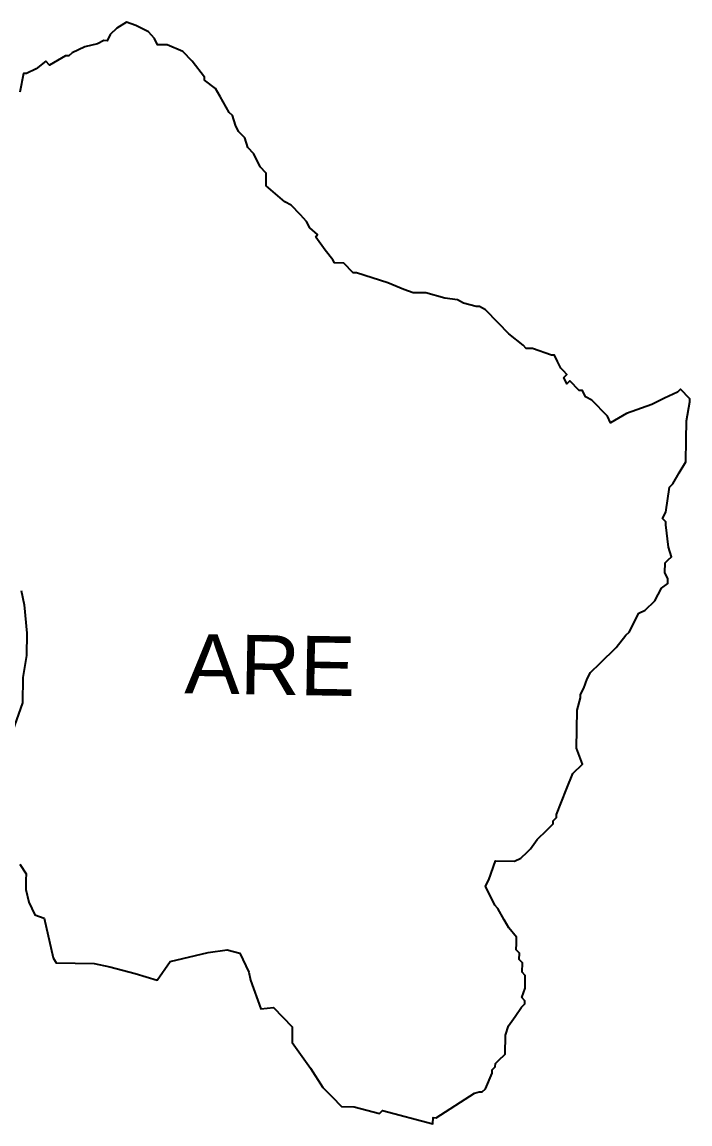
# Model space of a CAD drawing. Header units: metres. Extents: x 303843 to 310225, y 1935431 to 1940747.
# Drawn here: x 307083 to 310225, y 1935565 to 1940747 of the extents above; entities that cross this region are included whole.
import ezdxf

# ---------------------------------------------------------------- set-up
doc = ezdxf.new("R2010")
doc.units = ezdxf.units.M
doc.layers.add('VILLAGE BOUNDRY', color=10, linetype='Continuous')
doc.layers.add('VILLAGE NAME', color=250, linetype='Continuous')
doc.styles.get("Standard").update_dxf_attribs({"font": 'simplex.shx'})

msp = doc.modelspace()

# ---------------------------------------------------------------- linework, layer by layer
at = {"layer": 'VILLAGE BOUNDRY'}
for points in [[(307073, 1936787.3), (307102, 1936742.2), (307101.5, 1936712.5), (307101.1, 1936690.2), (307100.8, 1936667.9), (307114.7, 1936608.2), (307143.4, 1936548.2), (307187.8, 1936532.6), (307229.3, 1936345.9), (307243.8, 1936323.4), (307422.3, 1936320.4), (307496.4, 1936304.3), (307614.9, 1936272.6), (307718.5, 1936241.2), (307779.4, 1936329.4), (307958.6, 1936371.1), (308048.1, 1936384.4), (308107.3, 1936368.6), (308150.5, 1936278.7), (308157.3, 1936241.3), (308207.1, 1936106.7), (308266.7, 1936113.1), (308354.5, 1936022.4), (308353.3, 1935948.1), (308440.5, 1935827.6), (308498.5, 1935737.4), (308542.4, 1935692), (308586.3, 1935646.7), (308645.8, 1935645.7), (308705, 1935629.8), (308764.3, 1935614), (308779.4, 1935628.6), (309016.3, 1935565.2), (309016.8, 1935594.9), (309031.7, 1935594.7), (309212.1, 1935710.7), (309233.1, 1935716.2), (309248, 1935715.9), (309263.2, 1935730.5), (309294.1, 1935804.5), (309294.4, 1935819.4), (309309.5, 1935834), (309309.8, 1935848.9), (309324.9, 1935863.5), (309355.2, 1935892.8), (309356.7, 1935982.2), (309372.3, 1936026.6), (309402.8, 1936070.7), (309433.3, 1936114.9), (309448.4, 1936129.6), (309448.7, 1936144.4), (309434.1, 1936159.6), (309449.7, 1936204), (309450.7, 1936263.5), (309436, 1936278.7), (309436.8, 1936323.4), (309422.1, 1936338.5), (309422.6, 1936368.3), (309408, 1936383.4), (309408.5, 1936413.2), (309408.9, 1936443), (309372.5, 1936488.2), (309350.7, 1936525.8), (309321.8, 1936578.4), (309307.2, 1936593.5), (309264, 1936683.6), (309279.4, 1936713.1), (309310.6, 1936802), (309400, 1936800.5), (309430, 1936814.9), (309460.2, 1936844.2), (309475.4, 1936858.8), (309505.9, 1936903), (309551.3, 1936946.9), (309581.6, 1936976.2), (309581.8, 1936991.1), (309596.9, 1937005.8), (309597.2, 1937020.6), (309643.8, 1937139), (309674.8, 1937213), (309720.2, 1937256.9), (309691.7, 1937331.8), (309694.6, 1937510.5), (309710.5, 1937569.8), (309710.8, 1937584.7), (309726.1, 1937614.2), (309741.8, 1937658.6), (309757.1, 1937688.1), (309802.5, 1937732.1), (309878.2, 1937805.2), (309923.9, 1937864.1), (309939, 1937878.7), (309985.1, 1937967.3), (310015.1, 1937981.7), (310060.5, 1938025.6), (310076, 1938055.2), (310091.3, 1938084.7), (310121.8, 1938106.6), (310121.8, 1938128.9), (310107.4, 1938158.9), (310108.2, 1938203.5), (310123.3, 1938218.2), (310138.4, 1938232.8), (310124.3, 1938277.7), (310111.1, 1938382.2), (310111.4, 1938397.1), (310096.7, 1938412.2), (310112.1, 1938441.7), (310129, 1938560.6), (310144.1, 1938575.3), (310174.7, 1938626.9), (310205.4, 1938678.5), (310207.1, 1938782.7), (310208.6, 1938872), (310225.2, 1938961.1), (310225.2, 1938976), (310181.3, 1939021.4), (310166.1, 1939006.7), (310106.1, 1938977.9), (310046.1, 1938949.2), (309926.2, 1938906.5), (309851, 1938863.1), (309836.6, 1938893.1), (309763.4, 1938968.7), (309733.9, 1938984.1), (309719.5, 1939014.4), (309704.6, 1939014.4), (309660.7, 1939059.8), (309645.6, 1939045.1), (309631.1, 1939075.2), (309646.3, 1939089.8), (309631.6, 1939104.9), (309617, 1939120.1), (309602.6, 1939150.1), (309588.2, 1939180.1), (309573.3, 1939180.4), (309484.5, 1939211.6), (309454.7, 1939212.1), (309440.1, 1939227.2), (309373.9, 1939280.5), (309322.7, 1939333.4), (309264.1, 1939393.9), (309234.6, 1939409.4), (309219.7, 1939409.6), (309160.4, 1939425.5), (309130.9, 1939440.9), (309071.4, 1939449.3), (308982.5, 1939473.1), (308922.9, 1939474.1), (308878.5, 1939489.7), (308804.6, 1939520.7), (308656.4, 1939568), (308641.5, 1939568), (308597.6, 1939613.5), (308553, 1939614.2), (308545.6, 1939629.3), (308509.2, 1939674.5), (308465.6, 1939734.8), (308473.5, 1939747.6), (308436.6, 1939780), (308422.1, 1939809.9), (308392.9, 1939840.2), (308348.9, 1939885.6), (308319.4, 1939901), (308275.4, 1939939), (308231.3, 1939976.9), (308232.3, 1940036.5), (308203, 1940066.8), (308174.2, 1940126.8), (308144.9, 1940157.1), (308130.8, 1940202), (308101.5, 1940232.3), (308087.1, 1940262.2), (308072.9, 1940307.1), (308058.3, 1940322.3), (308014.9, 1940397.5), (307993.2, 1940435.1), (307941.7, 1940473.2), (307941.9, 1940488), (307883.6, 1940563.5), (307839.7, 1940608.9), (307765.7, 1940639.9), (307721.1, 1940640.6), (307706.6, 1940670.6), (307677.4, 1940700.9), (307618.3, 1940731.7), (307573.9, 1940747.3), (307528.7, 1940718.2), (307498.5, 1940689), (307483.1, 1940659.4), (307468.2, 1940659.7), (307438.2, 1940645.3), (307378.4, 1940631.4), (307348.4, 1940617), (307318.3, 1940602.6), (307303.2, 1940588.2), (307288.3, 1940588.2), (307213.1, 1940544.8), (307194.9, 1940563.6), (307149.7, 1940527.2), (307104.7, 1940505.6), (307089.8, 1940505.9), (307073.5, 1940416.9)], [(307079.4, 1938073.9), (307093.1, 1938006.8), (307105.8, 1937872.7), (307104.1, 1937768.6), (307087.5, 1937664.7), (307085.5, 1937545.8), (307038.7, 1937412.6)]]:
    msp.add_lwpolyline(points, dxfattribs=at)

# ---------------------------------------------------------------- texts
at = {"layer": 'VILLAGE NAME', "insert": (307851, 1937870.4), "char_height": 279.599, "attachment_point": 1, "rotation": 359.0535}
msp.add_mtext_dynamic_manual_height_columns('{\\fArial|b0|i0|c0|p34;ARE}', width=921.736, gutter_width=1398, heights=[0], dxfattribs=at)

doc.saveas('drawing.dxf')
